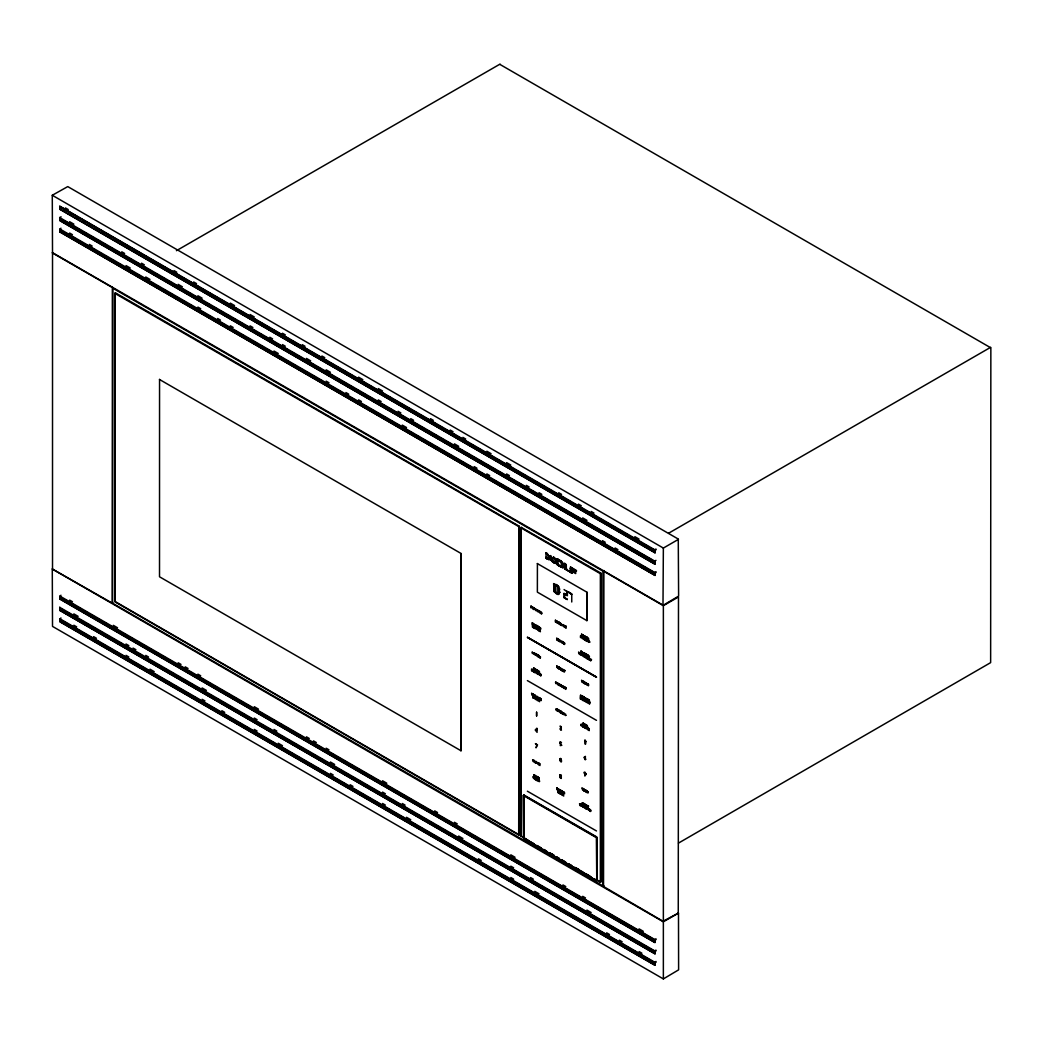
<?xml version="1.0" encoding="UTF-8"?>
<svg xmlns="http://www.w3.org/2000/svg" width="1043" height="1043" viewBox="0 0 1043 1043"><rect width="100%" height="100%" fill="white"/><g stroke="black" fill="none" stroke-linecap="round" stroke-linejoin="round"><path stroke-width="1.5" d="M60.142 608.095L60.038 610.468L655.043 953.823L655.043 951.607L59.816 608.291M59.816 596.935L654.978 940.173L655.043 942.481L60.038 598.956L60.142 596.752M60.142 229.695L60.038 232.067L655.043 575.41L655.043 573.194L59.816 229.877M654.874 962.872L654.874 965.27L59.933 621.824L59.933 619.438L654.978 962.872L655.043 965.166L60.038 621.641L60.142 619.438M112.344 287.138L112.344 602.919M500.066 64.497L990.85 347.854L990.641 662.631L678.485 843.096M519.245 526.22L518.697 834.935L114.873 601.798L114.873 293.383L115.76 293.018L519.245 526.22L519.466 834.361L518.697 834.935M524.016 795.105L523.221 795.861L523.625 838.741L595.983 880.514L597.17 879.823L596.779 836.942L524.016 795.105L524.016 838.05L528.592 840.697M537.406 563.546L537.367 592.15L586.896 620.637L586.896 592.098L586.857 620.676M547.249 553.624L546.076 552.699L546.076 558.122L548.905 559.687L546.141 558.096M546.141 553.624L548.005 554.772L546.076 553.025L547.523 553.781M546.076 557.171L554.98 562.881L554.98 558.735L552.986 557.653L554.98 558.735M550.222 556.049C552.203 557.64 549.452 554.42 550.222 556.688L551.669 557.457L551.669 559.048L549.387 557.484L549.726 556.023L550 556.819M554.915 558.761L553.598 556.975M558.579 564.954L556.297 563.389L556.297 559.882L556.297 563.715L562.933 567.535L561.004 565.788L562.933 566.897L562.998 563.676L561.004 562.281M562.998 563.676L556.297 559.244L558.24 560.678M564.589 567.861L566.584 568.943L564.589 567.861L564.589 563.389L566.036 565.11M566.31 568.787L566.31 565.267L564.654 564.315L564.654 568.461M570.456 572.138L572.112 573.089L570.391 572.164L570.456 567.027L576.479 571.212M570.73 567.183L576.531 570.534M596.374 880.475L523.625 838.285L523.625 795.17L596.779 837.412L596.779 880.514L596.374 837.633L523.364 795.483M602.932 571.147L602.932 885.872L113.518 603.754L112.514 601.994L112.879 288.22L602.932 571.147L603.936 570.56M654.704 561.89L654.704 561.108L59.712 217.583L59.777 218.456L654.821 561.877L654.874 564.172L654.978 561.773L59.816 218.535M655.017 550.704L60.038 206.983L59.933 209.382L655.082 552.621L654.704 549.765L59.777 206.149M603.897 570.925L603.532 886.511L662.996 921.256L678.485 913.081L663.361 921.816L663.361 978.921L52.515 626.4L52.28 569.009L111.979 602.971M678.263 912.86L678.485 596.948L663.361 605.683L663.361 921.308M678.485 539.335L663.361 548.07L662.996 605.123L52.515 252.667L52.28 195.263L67.769 186.593L678.263 539.048L678.615 596.114L663.361 605.188M59.881 231.794L655.043 575.41L654.874 573.298L59.777 229.812L60.95 228.169M52.515 252.589L52.515 568.787M60.95 595.227L59.777 596.87L654.874 940.486M654.874 951.829L59.777 608.212L59.777 607.248M60.95 617.912L59.777 619.555L654.874 963.184M159.475 379.469L461.019 553.455L461.019 750.764L159.514 576.779L159.553 379.417M594.21 878.767L599.829 882.013L601.133 881.518L601.133 574.132L600.364 572.803L521.122 527.302L520.587 835.626L533.768 843.878M663.361 978.921L678.615 969.847L678.485 913.081M60.038 229.695L59.933 232.081M654.874 940.186L654.874 942.572L59.933 599.138L60.038 596.765M60.038 608.108L59.933 610.481M59.66 206.345L654.874 550.613L655.017 552.712M115.225 292.966L115.225 601.602L519.245 834.856M521.122 527.302L520.9 835.182M59.712 217.583L61.068 216.801M537.341 563.572L586.883 592.176M654.978 552.803L59.881 209.108M585.306 790.242L584.276 789.655C584.302 793.762 583.519 786.709 584.784 790.294C586.427 788.638 585.006 794.231 585.306 790.242M539.479 764.258L540.17 763.776L539.205 764.076M584.693 636.725L585.658 636.426L584.954 636.908L585.827 638.381L584.693 636.817M585.436 807.517L586.388 807.217L585.697 807.699L586.57 809.172L585.436 807.595M59.855 209.304L60.038 206.983L654.587 550.521M59.712 218.365L60.038 220.542L654.978 564.159L59.933 220.725L59.881 218.443L654.874 561.955M176.423 250.685L500.066 64.079M59.855 610.403L655.043 953.823L654.704 950.864L59.712 607.339M546.076 553.338L547.797 554.576M549.387 556.532L551.669 557.77L549.452 556.18M550.561 555.541L550.834 556.336M546.349 558.605L547.731 559.087M550.287 556.336L551.382 557.288M548.005 558.292L548.07 554.746M548.344 558.409L552.49 560.808M549.387 557.809C553.416 560.026 547.875 556.493 549.452 558.409M549.674 557.966L550.769 558.605M553.259 557.809L553.325 557.131L554.98 558.096M551.669 559.687L549.387 558.448M552.151 561.317L554.707 563.037L552.216 561.603M553.051 561.121L553.051 557.614M556.571 559.087L562.712 562.555M556.91 559.204L562.438 562.399M557.744 559.048L561.33 561.447M552.986 562.112L554.707 563.35M557.953 560.834L558.018 563.989M558.513 560.521L556.297 559.569L558.579 560.808M561.277 561.16L557.679 559.087M556.571 564.185L562.712 567.666L556.636 564.159M556.858 564.354L562.386 567.535M558.292 564.159L556.297 563.077L558.292 564.472M561.277 562.751L561.33 565.906M557.953 565.306L561.277 567.223M560.782 565.906L562.933 567.223M564.654 564.315L566.31 565.267M565.762 563.989L564.589 563.389M564.654 568.148L569.908 571.812L564.38 568.618M564.589 568.813L569.621 571.655M570.391 568.018L576.257 571.016M570.391 568.344L575.919 571.525M570.391 569.608L575.71 572.607L575.71 573.572L570.456 570.534M572.046 569.608L572.112 570.534M572.333 569.452L570.391 568.657L572.385 569.739M570.391 570.886L572.385 571.655M570.664 572.32L571.838 573.246M572.046 571.851L572.046 573.129M553.624 583.572L554.146 591.903L554.198 583.832M555.319 584.471C560.404 583.832 561.186 599.803 555.254 592.541L555.319 584.471L558.592 586.362M555.254 585.11L558.526 587M555.776 584.81L555.841 592.815M558.005 586.101L558.07 594.093M559.635 588.852L559.7 589.412M555.254 591.942L558.526 593.832M555.254 592.541L558.592 594.393M564.08 589.543L567.353 592.033M559.635 592.672L560.221 592.333M566.766 591.159L566.831 595.136M668.615 533.221L990.641 347.306M564.028 593.897L567.353 595.749L567.353 591.42M564.602 593.858L564.602 597.874M571.681 594.601L568.474 592.072L571.747 593.962L571.747 601.994M520.783 527.732L600.364 573.689L601.25 573.168M564.028 597L567.301 599.503L564.028 597.613L564.028 593.284L567.353 595.136M564.028 597.613L567.301 599.503M571.681 593.989L568.409 592.098M654.704 549.765L655.982 549.022M654.821 550.521L655.982 549.857M654.704 561.108L655.982 560.365M596.479 676.972L527.38 637.221L596.361 677.05M596.479 677.324L527.497 637.508M59.712 228.925L654.704 572.451L655.982 571.707M654.704 572.451L654.704 573.233L655.982 572.542M527.38 680.597L596.479 720.348M527.38 791.207L596.479 830.958M520.783 836.147L521.669 836.512M59.712 595.996L654.704 939.508L655.982 938.778M654.978 940.304L655.982 939.613M654.704 950.864L655.982 950.121M654.821 951.62L655.982 950.955M59.712 618.682L654.704 962.207L655.982 961.463M655.982 962.298L654.704 962.989L654.704 962.207M581.147 636.921L580.495 635.761L580.495 637.625L580.977 637.09M460.954 750.804L461.006 553.52M602.932 885.872L603.936 885.716M654.821 940.278L654.704 939.508M600.911 882.013L596.153 879.523M588.187 808.481C586.766 809.433 589.816 811.324 588.643 808.625M52.28 195.263L663.361 548.07M65.409 207.922L68.225 209.539M173.933 270.58L176.762 272.21M193.672 281.975L196.488 283.592M230.32 303.122L234.545 305.573M250.046 314.517L254.283 316.955M282.47 333.238L285.287 334.868M302.196 344.633L305.025 346.263M321.935 356.028L324.751 357.645M358.583 377.175L362.808 379.626M378.309 388.57L382.546 391.008M430.472 418.686L433.288 420.316M450.198 430.081L453.014 431.698M462.883 437.395L465.7 439.025M486.846 451.228L491.07 453.679M506.585 462.623L510.809 465.061M558.735 492.739L561.551 494.369M578.461 504.134L581.29 505.751M591.146 511.448L593.975 513.078M634.848 536.676L639.072 539.114M69.633 221.703L73.857 224.141M121.783 251.806L124.599 253.436M141.522 263.201L144.338 264.831M178.17 284.361L182.395 286.799M197.896 295.756L202.133 298.194M250.046 325.859L252.875 327.489M269.785 337.254L272.601 338.884M282.47 344.581L285.287 346.211M306.433 358.414L310.658 360.852M326.159 369.809L330.396 372.247M378.309 399.912L381.138 401.542M398.048 411.307L400.864 412.937M410.733 418.634L413.549 420.264M454.435 443.862L458.659 446.3M506.585 473.965L509.401 475.595M526.311 485.36L529.127 486.99M538.996 492.687L541.812 494.317M582.698 517.915L586.922 520.353M69.633 233.045L72.449 234.675M89.372 244.44L92.188 246.07M126.02 265.6L130.245 268.038M145.746 276.995L149.97 279.433M197.896 307.098L200.712 308.728M217.635 318.493L220.451 320.123M230.32 325.82L233.137 327.45M274.009 351.048L278.246 353.486M326.159 381.151L328.988 382.781M345.898 392.546L348.714 394.176M358.583 399.873L361.399 401.503M402.272 425.101L406.509 427.539M474.161 466.599L476.977 468.229M486.846 473.926L489.662 475.556M602.424 540.652L605.24 542.282M615.109 547.979L617.925 549.609M52.28 252.875L111.979 287.346M603.662 571.212L663.361 605.683M114.873 293.383L518.697 526.532M590.56 660.441L589.621 658.289L589.621 660.141C592.176 662.318 591.603 656.725 590.729 660.636M540.026 765.549L539.205 764.167M534.668 775.288L535.45 777.348L536.011 775.823L533.886 774.91L534.485 776.579L533.651 776.161L534.329 776.253L533.703 774.688L534.485 775.04M558.813 792.915L557.849 790.737L557.849 792.602L558.813 793.149M551.186 853.552L553.989 855.182M576.479 868.167L579.295 869.784M531.382 842.301L534.159 843.904M536.936 845.508L541.121 847.92M543.898 849.524L546.688 851.14M549.465 852.744L553.637 855.156M556.427 856.759L559.204 858.363M561.994 859.967L564.771 861.583M568.943 863.995L571.733 865.599M574.51 867.202L582.868 872.026M585.644 873.63L589.816 876.042M536.584 845.495L540.795 847.933M543.612 849.55L546.428 851.179M549.231 852.796L553.455 855.234M556.258 856.851L559.074 858.48M561.877 860.097L566.101 862.535M568.904 864.152L571.72 865.781M575.932 868.219L578.748 869.836M581.551 871.466L591.394 877.137M52.28 569.009L663.361 921.816M69.633 600.116L72.449 601.733M113.335 625.344L117.559 627.782M178.17 662.774L180.987 664.404M185.211 666.842L188.027 668.472M197.896 674.169L200.712 675.786M254.283 706.711L258.508 709.162M306.433 736.827L309.249 738.457M313.474 740.895L316.303 742.525M326.159 748.222L328.988 749.839M382.546 780.764L386.77 783.215M434.696 810.88L437.512 812.51M454.435 822.275L457.251 823.892M510.809 854.817L515.033 857.268M562.959 884.933L565.775 886.563M582.698 896.328L585.514 897.945M639.072 928.87L643.296 931.321M73.857 613.897L78.095 616.335M126.02 644L128.837 645.63M133.061 648.081L135.877 649.698M145.746 655.395L148.562 657.025M202.133 687.95L206.358 690.388M254.283 718.053L257.099 719.683M274.009 729.448L276.825 731.078M330.396 762.003L334.62 764.441M382.546 792.106L385.362 793.736M402.272 803.501L405.101 805.131M458.659 836.056L462.883 838.494M510.809 866.172L513.625 867.789M530.548 877.554L533.364 879.184M586.922 910.109L591.146 912.547M73.857 625.239L76.687 626.869M93.596 636.634L96.412 638.264M126.02 655.356L128.837 656.986M149.97 669.189L154.208 671.627M202.133 699.292L204.949 700.922M221.859 710.687L224.675 712.317M254.283 729.409L257.099 731.039M278.246 743.242L282.47 745.68M330.396 773.345L333.212 774.975M350.122 784.74L352.938 786.37M382.546 803.462L385.362 805.092M406.509 817.295L410.733 819.733M478.385 858.793L481.214 860.423M510.809 877.515L513.625 879.145M534.772 891.348L538.996 893.786M606.661 932.846L609.477 934.476M619.346 940.173L622.163 941.803M639.072 951.568L641.888 953.198M537.275 628.069C538.996 631.08 536.48 629.789 536.871 627.834L537.549 628.877L537.106 628.199M539.022 779.864C540.756 782.928 538.136 781.52 538.618 779.629L539.192 780.738L538.853 779.995M533.09 653.518L532.243 651.862L532.321 653.505L534.133 652.722L534.89 654.587L533.273 653.179M560.013 791.989C559.935 797.243 562.294 790.907 560.73 793.697L559.009 791.415L559.009 793.267L559.948 793.801L559.244 791.78L559.922 791.937M600.364 573.689L600.364 882.091M587.626 655.63L586.74 654.313L586.74 656.164L587.678 656.699L586.974 655.486M564.837 688.628L563.898 688.341L563.898 686.477L566.284 687.859L565.723 689.384L565.502 687.637L564.133 686.855L564.784 687.793L564.133 688.224M563.285 792.367L562.399 791.05L562.399 792.902L563.324 793.449L562.62 792.224M558.526 586.401L558.526 594.432M538.918 627.495L538.019 626.191L538.019 628.042L538.957 628.577L538.253 627.365M537.68 670.193L536.337 669.658M537.132 670.101L537.132 671.718L536.897 669.971M585.605 773.776L584.588 772.785L585.605 773.776M532.751 694.899L531.604 693.152L531.943 695.146L532.908 695.42L532.751 693.817L532.751 694.899M535.933 670.258L534.785 668.511L535.124 670.519L536.076 670.792L535.933 669.176L535.933 670.258M560.091 685.355L558.944 683.621L559.283 685.616L560.247 685.89L560.091 684.286L560.091 685.355M586.805 699.631L585.658 697.884L585.997 699.879L586.961 700.153L586.805 698.549L586.805 699.631M582.398 805.991L581.238 804.244L581.59 806.252L582.542 806.526L582.398 804.909L582.398 805.991M586.375 728.157L585.227 726.423L585.566 728.418L586.531 728.692L586.375 727.088L586.375 728.157M561.056 727.492C557.94 729.383 563.572 731.417 560.508 729.253C563.403 726.945 557.862 724.324 561.056 727.492M560.208 775.392C559.83 780.581 562.764 775.014 560.208 775.392M585.866 741.56C585.332 750.191 583.558 735.237 585.866 741.56M559.791 774.897L560.169 777.83L561.277 778.469L561.277 775.079L559.791 774.897M559.726 760.073C563.051 766.527 560.847 754.063 559.726 760.073M556.349 621.146L556.441 622.306L555.398 621.967L555.398 620.116L556.349 621.146M557.692 639.163L557.783 640.337L556.727 639.998L556.727 638.147L557.692 639.163M582.529 635.096L582.62 636.269L581.564 635.93L581.564 634.066L582.529 635.096M588.109 657.885L588.187 659.046L587.144 658.707L587.144 656.855L588.109 657.885M534.081 624.431C534.707 627.951 531.708 621.771 534.081 624.431M539.818 611.641C540.457 615.07 537.497 609.151 539.818 611.641M536.571 672.37C537.223 675.864 534.277 669.971 536.571 672.37M539.583 700.583C540.235 704.064 537.301 698.054 539.583 700.583M561.434 624.118C560.404 626.869 564.758 622.736 562.855 625.735L561.46 625.474C560.417 624.457 560.065 622.619 561.434 624.118M557.588 666.816C558.266 670.323 555.28 664.378 557.588 666.816M561.577 685.655C562.229 689.136 559.283 683.113 561.577 685.655M582.802 652.553C583.454 656.034 580.508 650.011 582.802 652.553M564.511 792.797C565.137 796.226 562.19 790.294 564.511 792.797M586.57 683.543C587.209 686.972 584.263 681.053 586.57 683.543M585.292 700.505C585.918 703.934 582.972 698.002 585.292 700.505M584.236 757.309C585.983 762.837 585.097 757.831 585.397 756.384L584.236 757.309M587.991 791.911C588.643 795.379 585.71 789.368 587.991 791.911M586.805 805.665C587.444 809.094 584.484 803.175 586.805 805.665M533.847 624.288L533.377 623.74L533.847 624.288M539.583 611.498L539.114 610.95L539.583 611.498M536.337 672.227L535.867 671.679L536.337 672.227M539.348 700.44L538.879 699.892L539.348 700.44M561.186 623.975L560.73 623.427L561.186 623.975M557.353 666.66L556.897 666.112L557.353 666.66M561.343 685.512L560.873 684.964L561.343 685.512M582.555 652.41L582.098 651.862L582.555 652.41M564.276 792.641L563.807 792.093L564.276 792.641M586.335 683.4L585.879 682.852L586.335 683.4M585.045 700.348L584.588 699.801L585.045 700.348M587.757 791.754L587.3 791.207L587.757 791.754M586.57 805.522L586.101 804.974L586.57 805.522M532.83 670.623C531.33 672.031 531.956 667.689 532.83 670.623M534.251 697.923C532.751 699.332 533.377 694.977 534.251 697.923M588.421 638.955C586.922 640.376 587.548 636.021 588.421 638.955M581.551 698.745C580.038 700.166 580.677 695.811 581.551 698.745M585.514 725.211C584.015 726.619 584.641 722.264 585.514 725.211M587.287 726.228C585.775 727.636 586.414 723.281 587.287 726.228M586.101 774.232L584.771 775.979L585.488 774.571A1.46 0.847 60 0 1 584.98 774.428L584.054 772.798A1.395 0.808 60 0 1 585.045 772.25L586.101 774.232M579.569 803.892L580.677 805.209L579.569 803.892M585.644 759.265L584.575 758.274L585.644 759.265M581.003 805.04C580.612 808.729 578.187 800.542 581.003 805.04M556.258 621.941L555.619 621.276L556.258 621.941M557.588 639.959L556.962 639.307L557.588 639.959M582.424 635.891L581.798 635.239L582.424 635.891M588.004 658.681L587.378 658.029L588.004 658.681M531.943 607.104L530.926 607.847L530.926 605.996L531.943 607.104M535.072 608.916L534.068 609.66L534.068 607.808L535.072 608.916M539.153 778.169L538.149 778.912L538.149 777.048L539.153 778.169M557.809 788.938L556.793 789.668L556.793 787.817L557.809 788.938M561.303 761.312L560.221 760.373L561.303 761.312M531.695 606.961L531.161 606.361L531.695 606.961M533.794 608.577C531.5 610.416 532.321 604.445 533.794 608.577M534.837 608.773L534.29 608.173L534.837 608.773M538.592 611.341C536.311 613.193 537.132 607.222 538.592 611.341M536.219 626.074C533.925 627.912 534.746 621.954 536.219 626.074M538.709 674.026C536.415 675.864 537.236 669.893 538.709 674.026M539.557 672.2C537.262 674.039 538.084 668.068 539.557 672.2M536.428 699.175C534.133 701.013 534.955 695.055 536.428 699.175M537.953 697.741C535.659 699.592 536.48 693.621 537.953 697.741M538.371 700.296C536.076 702.135 536.897 696.163 538.371 700.296M562.946 642.657C560.652 644.509 561.473 638.538 562.946 642.657M537.028 762.889C534.733 764.741 535.567 758.769 537.028 762.889M558.696 684.404C556.401 686.242 557.223 680.271 558.696 684.404M537.875 777.83C535.581 779.669 536.402 773.697 537.875 777.83M538.918 778.026L538.384 777.426L538.918 778.026M583.363 638.355C581.068 640.193 581.903 634.222 583.363 638.355M584.94 654.196C582.646 656.047 583.467 650.076 584.94 654.196M589.712 642.019C587.431 643.857 588.252 637.886 589.712 642.019M557.562 788.782L557.027 788.195L557.562 788.782M559.661 790.398C557.366 792.25 558.188 786.279 559.661 790.398M587.431 702.148C585.136 703.986 585.957 698.028 587.431 702.148M561.629 745.328C558.018 746.006 562.412 745.38 560 743.737L560 741.769L561.46 742.603L560.43 742.499L560.43 743.45L561.629 745.328M560.287 758.73L561.186 759.839L560.287 758.73M532.386 607.391L533.468 608.747L532.386 607.391M537.197 610.168L538.279 611.524L537.197 610.168M534.811 624.9L535.906 626.256L534.811 624.9M533.586 652.996L534.681 654.352L533.586 652.996M537.301 672.839L538.397 674.195L537.301 672.839M538.149 671.027L539.231 672.37L538.149 671.027M535.02 698.002L536.115 699.358L535.02 698.002M536.545 696.568L537.627 697.923L536.545 696.568M556.115 621.028L555.619 620.494L556.115 621.028M536.962 699.123L538.045 700.466L536.962 699.123M557.457 639.059L556.962 638.512L557.457 639.059M561.538 641.484L562.62 642.84L561.538 641.484M535.62 761.716L536.715 763.072L535.62 761.716M557.288 683.23L558.37 684.573L557.288 683.23M536.467 776.644L537.562 778L536.467 776.644M582.294 634.991L581.798 634.444L582.294 634.991M581.968 637.169L583.05 638.525L581.968 637.169M583.532 653.022L584.615 654.378L583.532 653.022M588.317 640.845L589.399 642.188L588.317 640.845M587.861 657.768L587.378 657.233L587.861 657.768M558.253 789.225L559.335 790.581L558.253 789.225M586.023 700.974L587.105 702.33L586.023 700.974M535.333 608.982C536.193 613.362 537.002 608.108 535.333 608.982M539.818 675.108C538.54 675.994 539.466 671.353 539.818 675.108M538.279 697.454C539.14 701.848 539.948 696.581 538.279 697.454M559.674 640.298C560.534 644.678 561.343 639.411 559.674 640.298M532.608 759.865C533.468 764.245 534.277 758.978 532.608 759.865M533.09 776.892C533.951 781.285 534.772 776.018 533.09 776.892M537.367 762.602C538.227 766.996 539.035 761.729 537.367 762.602M556.558 710.087C555.293 710.961 556.167 706.346 556.558 710.087M565.814 715.433C564.511 716.306 565.515 711.717 565.814 715.433M588.539 703.23C587.274 704.103 588.148 699.501 588.539 703.23M582.62 804.114C581.329 804.974 582.307 800.385 582.62 804.114M583.585 806.043C584.445 810.437 585.253 805.17 583.585 806.043M533.064 670.766L531.591 670.832L531.591 668.98L533.064 670.766M534.485 698.054L533.012 698.132L533.012 696.268L534.485 698.054M588.656 639.098L587.183 639.163L587.183 637.312L588.656 639.098M581.785 698.888L580.312 698.966L580.312 697.102L581.785 698.888M585.762 725.341L584.276 725.42L584.276 723.568L585.762 725.341M587.522 726.358L586.049 726.436L586.049 724.585L587.522 726.358M563.741 625.5L563.976 626.608L564.889 626.543C562.346 627.808 565.775 624.262 563.741 625.5M555.554 682.226L555.789 683.334L556.701 683.269C554.146 684.534 557.588 680.988 555.554 682.226M563.507 713.295L563.741 714.403L564.654 714.325C562.112 715.602 565.541 712.056 563.507 713.295M581.499 654.157L581.72 655.265L582.646 655.2C580.091 656.464 583.519 652.918 581.499 654.157M583.663 681.34L583.22 682.37L582.555 680.701L582.111 681.731C581.016 677.011 581.864 684.912 582.659 681.118L583.233 682.969L583.663 681.34M561.981 790.816L561.551 791.846L560.886 790.177L560.443 791.207C559.335 786.487 560.195 794.388 560.991 790.594L561.564 792.445L561.981 790.816M533.833 668.367L534.094 669.189L533.833 668.367M562.503 624.614L562.764 625.435L562.503 624.614M558.644 639.646L558.905 640.467L558.644 639.646M562.738 669.658L562.998 670.48L562.738 669.658M583.48 635.578L583.741 636.399L583.48 635.578M585.658 639.137L585.918 639.959L585.658 639.137M586.166 656.686L586.427 657.507L586.166 656.686M537.627 779.46L537.888 780.281L537.627 779.46M584.654 682.318L584.914 683.139L584.654 682.318M582.868 696.672L583.128 697.493L582.868 696.672M587.939 699.605L588.2 700.427L587.939 699.605M583.298 723.399L583.558 724.207L583.298 723.399M584.888 804.44L585.149 805.261L584.888 804.44M559.139 622.28L558.461 623.753L557.718 621.459L556.949 621.25L557.653 623.271L556.714 622.736L556.714 620.885L558.435 623.166L559.139 622.28M579.882 652.657C579.061 657.116 577.926 648.681 579.178 653.557L579.882 652.657M533.755 667.911L533.064 669.371L534.642 670.284L533.755 667.911M558.566 639.19L557.875 640.663L559.452 641.562L558.566 639.19M562.659 669.215L561.968 670.675L560.978 668.25L560.978 670.101L563.546 671.588L562.659 669.215M583.402 635.122L582.711 636.582L584.289 637.495L583.402 635.122M585.579 638.694L584.901 640.154L586.466 641.067L585.579 638.694M586.088 656.23L585.397 657.703L586.961 658.602L586.088 656.23M537.562 779.017L536.871 780.477L535.867 778.052L535.867 779.903L538.436 781.39L537.562 779.017M584.575 681.861L583.897 683.334L585.462 684.234L584.575 681.861M582.789 696.216L582.098 697.689L583.676 698.588L582.789 696.216M587.861 699.149L587.17 700.622L588.747 701.522L587.861 699.149M583.22 722.942L582.529 724.403L584.093 725.315L583.22 722.942M584.81 803.984L584.119 805.457L585.697 806.356L584.81 803.984M536.819 744.963L536.037 747.831L537.523 744.858L535.398 743.633L536.819 744.963M537.393 626.061L536.363 627.078L537.81 627.912L536.793 627.091L537.81 626.061L536.428 625.265L537.393 626.061M586.101 654.183L585.084 655.213L586.531 656.047L585.501 655.213L586.531 654.196L585.149 653.387L586.101 654.183M563.324 686.555L562.294 685.968C562.32 690.075 561.538 683.022 562.803 686.607C564.446 684.951 563.037 690.544 563.324 686.555M588.317 684.443L587.287 683.856C587.326 687.963 586.531 680.91 587.809 684.495C589.438 682.839 588.03 688.432 588.317 684.443M581.694 696.007L580.664 695.42C580.703 699.527 579.908 692.474 581.186 696.059C582.815 694.403 581.407 699.996 581.694 696.007M582.242 725.107L581.225 724.52C581.251 728.627 580.469 721.573 581.733 725.172C583.376 723.516 581.955 729.096 582.255 725.12M536.597 729.226L535.841 729.865L536.61 730.309L536.61 729.226M536.871 728.366L535.215 729.996L537.08 732.316L536.871 728.366M541.095 698.627L540.391 699.11L541.265 700.583L540.131 699.006L541.095 698.627M584.693 635.878L584.693 637.729L584.693 635.878M586.922 637.156L586.01 636.634L586.01 638.485L586.935 639.02L586.231 637.012L586.922 637.156M540.483 611.511L540.522 613.375L540.522 611.954C542.151 617.495 541.734 609.607 541.578 613.571L540.483 611.511M560.221 622.906L559.322 622.384L559.322 624.236L560.247 624.77L559.543 622.749L560.221 622.906M566.14 626.321L565.228 625.8L565.228 627.651L566.153 628.186L565.462 626.165L566.14 626.321M584.849 638.277L583.519 637.508L584.302 639.815L584.849 638.277M587.848 640.011L586.505 639.229L587.287 641.536L587.848 640.011M532.895 623.232L532.047 622.736L532.269 624.718L532.895 623.232M539.387 626.973L539.414 628.838L539.414 627.417C541.043 632.958 540.639 625.07 540.47 629.033L539.387 626.973M581.616 651.354L580.755 650.858L580.99 652.853L581.616 651.354M588.096 655.095L588.135 656.973L588.135 655.539C589.764 661.079 589.347 653.205 589.191 657.155L588.096 655.095M563.416 641.993L563.442 643.87L563.442 642.449C565.071 647.977 564.667 640.102 564.498 644.066L563.416 641.993M533.338 625.8L532.438 625.265L532.438 627.13L533.364 627.664L532.66 625.644L533.338 625.8M533.794 626.048L533.82 627.925L533.82 626.504C535.45 632.045 535.046 624.157 534.876 628.121L533.794 626.048M536.65 627.703L535.307 626.934L536.102 629.242L536.65 627.703M539.205 629.177L538.292 628.655L538.292 630.507L539.231 631.041L538.527 629.02L539.205 629.177M540.378 629.855L539.466 629.333L539.466 631.184L540.404 631.719L539.7 629.698L540.378 629.855M580.964 653.296L580.051 652.762L580.051 654.613L580.99 655.16L580.286 653.14L580.964 653.296M585.358 655.825L582.972 654.443L582.972 656.308L583.911 656.842L583.206 654.821L584.575 655.617L584.797 657.364L585.358 655.825M588.695 657.755L588.474 659.476L589.425 660.023L588.695 657.755M537.588 654.743L535.281 653.413L535.515 655.395L535.515 654.535C537.067 655.565 534.042 652.579 536.806 654.535L537.028 656.282L537.588 654.743M538.709 655.395L537.797 654.874L537.797 656.725L538.736 657.259L538.032 655.239L538.709 655.395M539.166 655.656L539.192 657.52L539.192 656.099C540.822 661.64 540.417 653.752 540.248 657.716L539.166 655.656M558.983 667.103L558.083 666.568L558.083 668.433L559.009 668.967L558.305 666.946L558.983 667.103M559.491 667.39L559.257 669.111L560.391 668.954C560.612 671.888 560.612 666.047 560.391 668.719L559.491 667.39M564.928 670.532L563.585 669.749L564.367 672.057L564.928 670.532M584.028 696.946L584.067 698.823L584.067 697.389C585.697 702.93 585.279 695.042 585.11 699.006L584.028 696.946M589.152 699.905L588.917 701.626L589.869 702.174L589.152 699.905M534.264 670.532L533.351 669.997L533.351 671.848L534.29 672.396L533.586 670.375L534.264 670.532M535.385 671.17L534.538 670.675L534.759 672.67L535.385 671.17M541.278 674.573L539.935 673.804L540.717 676.112L541.278 674.573M582.985 698.654L582.072 698.119L582.072 699.983L582.998 700.518L582.294 698.497L582.985 698.654M584.106 699.305L583.246 698.81L583.48 700.792L584.106 699.305M589.999 702.695L588.656 701.926L589.438 704.234L589.999 702.695M533.481 694.234L533.521 696.111L533.521 694.677C535.15 700.218 534.733 692.343 534.577 696.294L533.481 694.234M535.372 695.329L535.137 697.05L536.089 697.598L535.372 695.329M540.131 698.08L540.131 699.931L540.131 698.08M560.612 711.052L556.806 708.849L556.806 710.713L557.731 711.248L557.04 709.227L558.396 710.022L558.396 711.626L558.631 710.153L559.817 710.831L560.052 712.591L560.612 711.052M561.056 711.313L561.056 713.164L561.056 711.313M561.59 711.626L561.629 713.49L561.629 712.069C563.259 717.61 562.842 709.722 562.685 713.686L561.59 711.626M583.063 725.172L583.063 727.023L583.063 725.172M583.598 725.485L583.637 727.349L583.637 725.928C585.266 731.469 584.849 723.581 584.693 727.545L583.598 725.485M588.135 728.092L586.792 727.323L587.574 729.631L588.135 728.092M589.256 728.744L588.343 728.223L588.343 730.074L589.282 730.608L588.578 728.588L589.256 728.744M536.61 712.186L536.61 715.967L536.61 712.186M534.446 760.477L534.225 762.198L535.176 762.746L534.446 760.477M539.205 763.228L539.205 765.08L539.205 763.228M583.233 788.638L581.89 787.869L582.685 790.177L583.233 788.638M583.689 788.899L583.689 790.75L583.689 788.899M586.792 790.698L585.879 790.164L585.879 792.028L586.818 792.563L586.114 790.542L586.792 790.698M584.08 803.579L582.737 802.797L583.532 805.105L584.08 803.579M588.5 806.122L587.157 805.352L587.939 807.66L588.5 806.122M534.942 777.517L534.707 779.238L535.672 779.786L534.942 777.517M562.516 793.436L561.603 792.915L561.603 794.766L562.542 795.301L561.838 793.28L562.516 793.436M563.011 793.723L562.79 795.444L563.741 795.992L563.011 793.723M583.18 805.365L583.18 807.217L583.18 805.365M585.436 806.656L585.436 808.521L585.436 806.656M589.517 809.016L589.543 810.893L589.543 809.472C591.185 815.013 590.768 807.126 590.599 811.089L589.517 809.016"/></g></svg>
